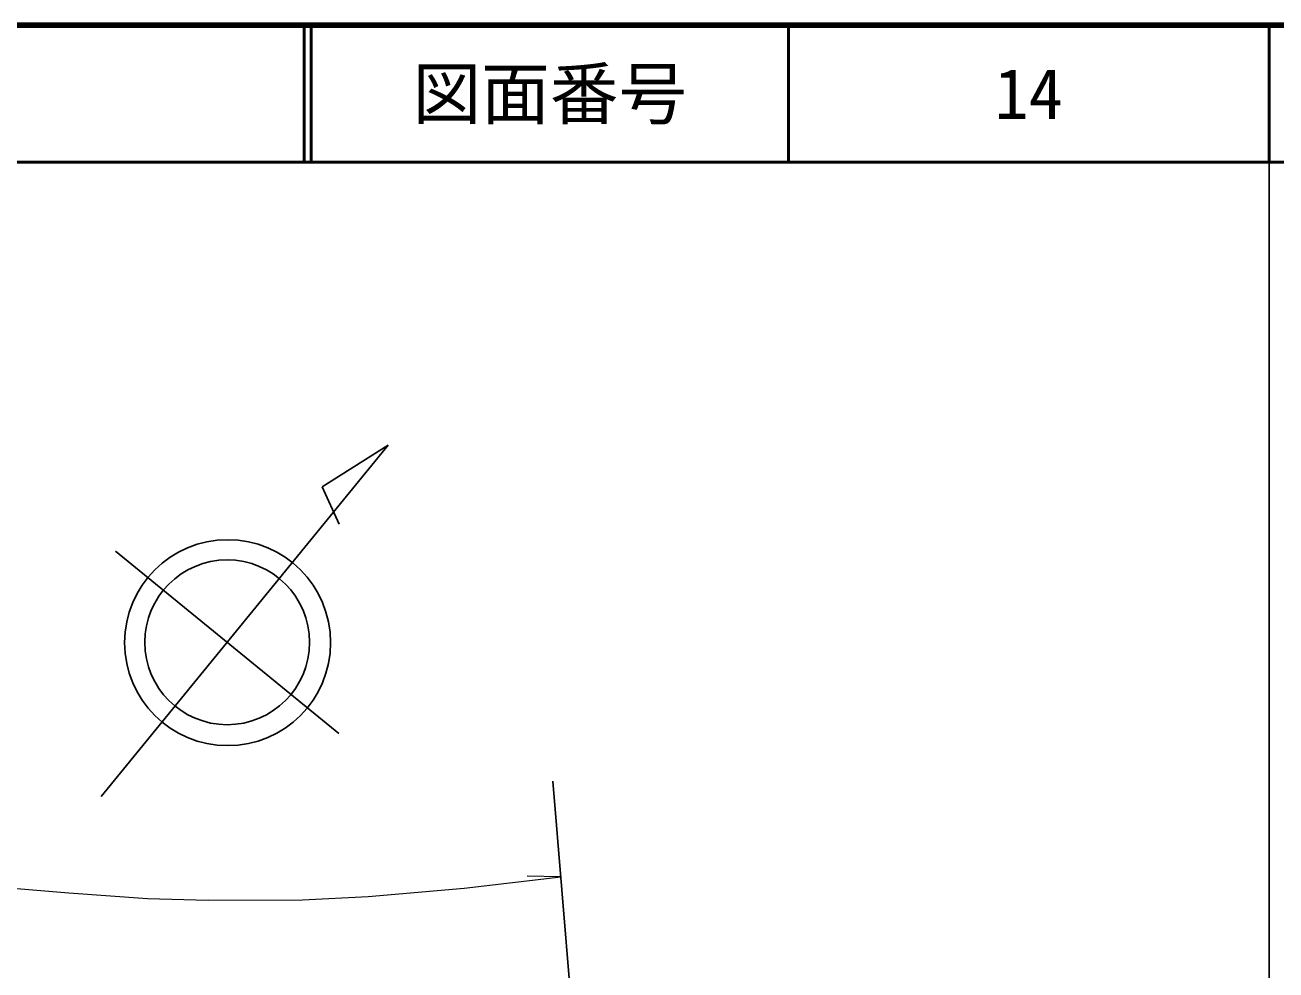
# Model space of a CAD drawing. Units: millimetres at full size, sheet at 1:1000; details may follow other scales. Extents: x 40000 to 680000, y 20000 to 380000.
# Drawn here: x 488408 to 579500, y 311181 to 380000 of the extents above; entities that cross this region are included whole.
import ezdxf
from ezdxf.enums import TextEntityAlignment as Align

# ---------------------------------------------------------------- set-up
doc = ezdxf.new("R2010")
doc.units = ezdxf.units.MM
doc.header["$LTSCALE"] = 1000
for name, color, linetype, lineweight in [('M-BMK-OTRS', 5, 'Continuous', 25), ('M-BMK-SRVR', 3, 'Continuous', 25), ('M-STR-HTXT', 7, 'Continuous', 13), ('M-TTL', 2, 'Continuous', 140), ('M-TTL-BAND', 7, 'Continuous', 25), ('M-TTL-LINE', 7, 'Continuous', 50)]:
    doc.layers.add(name, color=color, linetype=linetype, lineweight=lineweight)
doc.layers.add('M-TTL-TXT', color=7, linetype='Continuous')
doc.styles.add('ＭＳ ゴシック', font='')
doc.styles.get('ＭＳ ゴシック').set_extended_font_data('MS Gothic')

msp = doc.modelspace()

# ---------------------------------------------------------------- linework, layer by layer
at = {"layer": 'M-BMK-OTRS'}
msp.add_line((533149, 248161), (526852, 324933), dxfattribs=at)
at = {"layer": 'M-BMK-SRVR'}
for p, q in [((493952, 323820), (514856, 349392)), ((514856, 349392), (510058, 346376)), ((510058, 346376), (511283, 343637)), ((494999, 341692), (511258, 328401))]:
    msp.add_line(p, q, dxfattribs=at)
for centre, radius in [((503162, 335019), 7500), ((503129, 335046), 6000)]:
    msp.add_circle(centre, radius, dxfattribs=at)
at = {"layer": 'M-STR-HTXT'}
msp.add_line((527423, 317967), (524969, 318025), dxfattribs=at)
msp.add_lwpolyline([(282969, 335245), (292909, 335001), (304613, 334473), (313115, 333883), (330067, 332290), (352255, 330197), (375368, 328014), (384470, 327003), (400694, 325599), (421263, 323664), (438307, 321974), (462869, 319552), (483399, 317484), (491604, 316808), (497338, 316386), (501755, 316271), (508622, 316294), (513397, 316531), (520391, 317149), (527423, 317967)], dxfattribs=at)
at = {"layer": 'M-TTL'}
msp.add_line((680000, 380000), (40000, 380000), dxfattribs=at)
at = {"layer": 'M-TTL-BAND'}
msp.add_line((579000, 20000), (579000, 370000), dxfattribs=at)
at = {"layer": 'M-TTL-LINE'}
for p, q in [((508747, 380000), (508747, 370000)), ((509247, 380000), (509247, 370000)), ((543997, 380000), (543997, 370000)), ((579000, 380000), (579000, 370000)), ((40000, 370000), (680000, 370000))]:
    msp.add_line(p, q, dxfattribs=at)

# ---------------------------------------------------------------- texts
at = {"layer": 'M-TTL-TXT', "style": 'ＭＳ ゴシック'}
for s, p in [('図面番号', (526622, 375000)), ('14', (561497, 375000))]:
    msp.add_text(s, height=3666, dxfattribs=at).set_placement(p, align=Align.MIDDLE_CENTER)

doc.saveas('drawing.dxf')
